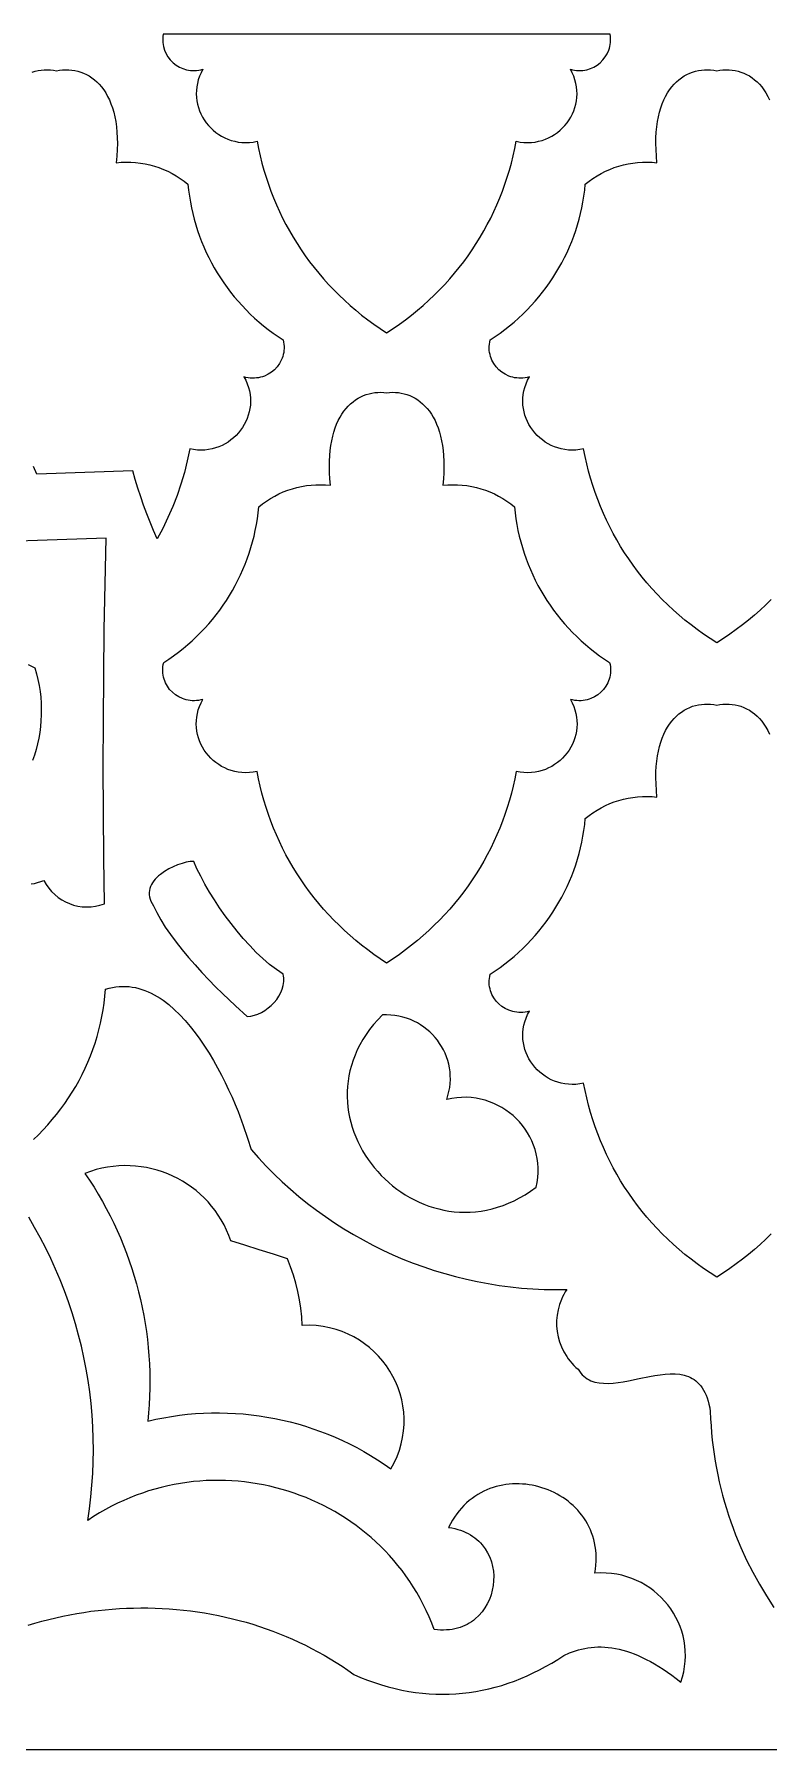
# Model space of a CAD drawing. Extents: x 50 to 3710, y -977 to -877.
# Drawn here: x 1078.5 to 1121.3, y -977.1 to -877.1 of the extents above; entities that cross this region are included whole.
import ezdxf

# ---------------------------------------------------------------- set-up
doc = ezdxf.new("R2010")
doc.units = 0
doc.layers.add('LAYER_1', color=18, linetype='CONTINUOUS')

msp = doc.modelspace()

# ---------------------------------------------------------------- linework, layer by layer
at = {"layer": 'LAYER_1'}
for points in [[(1099.027, -894.488), (1099.403, -894.241), (1099.771, -893.985), (1100.131, -893.722), (1100.483, -893.451), (1100.825, -893.172), (1101.16, -892.885), (1101.485, -892.591), (1101.802, -892.29), (1102.11, -891.982), (1102.409, -891.667), (1102.699, -891.345), (1102.98, -891.017), (1103.251, -890.682), (1103.514, -890.341), (1103.767, -889.994), (1104.011, -889.641), (1104.246, -889.283), (1104.47, -888.918), (1104.686, -888.548), (1104.891, -888.173), (1105.087, -887.793), (1105.273, -887.408), (1105.449, -887.019), (1105.615, -886.624), (1105.771, -886.225), (1105.917, -885.822), (1106.053, -885.415), (1106.178, -885.004), (1106.293, -884.589), (1106.397, -884.17), (1106.491, -883.748), (1106.575, -883.322), (1106.802, -883.364), (1107.027, -883.389), (1107.247, -883.396), (1107.463, -883.387), (1107.675, -883.362), (1107.881, -883.322), (1108.081, -883.268), (1108.275, -883.2), (1108.462, -883.119), (1108.642, -883.025), (1108.813, -882.92), (1108.977, -882.803), (1109.132, -882.675), (1109.277, -882.538), (1109.413, -882.392), (1109.538, -882.237), (1109.652, -882.074), (1109.755, -881.904), (1109.847, -881.727), (1109.926, -881.544), (1109.992, -881.356), (1110.044, -881.163), (1110.083, -880.966), (1110.108, -880.766), (1110.118, -880.563), (1110.112, -880.358), (1110.091, -880.151), (1110.053, -879.944), (1109.999, -879.736), (1109.927, -879.529), (1109.837, -879.323), (1109.729, -879.119), (1109.852, -879.152), (1109.975, -879.176), (1110.096, -879.191), (1110.216, -879.199), (1110.335, -879.198), (1110.452, -879.19), (1110.68, -879.151), (1110.899, -879.085), (1111.105, -878.992), (1111.297, -878.876), (1111.473, -878.738), (1111.63, -878.58), (1111.767, -878.404), (1111.882, -878.213), (1111.972, -878.007), (1112.007, -877.899), (1112.035, -877.789), (1112.056, -877.676), (1112.069, -877.561), (1112.075, -877.444), (1112.073, -877.325), (1112.062, -877.205), (1112.043, -877.083), (1086.011, -877.083), (1085.992, -877.205), (1085.981, -877.325), (1085.979, -877.444), (1085.984, -877.561), (1085.998, -877.676), (1086.019, -877.789), (1086.082, -878.007), (1086.172, -878.213), (1086.286, -878.404), (1086.423, -878.58), (1086.581, -878.738), (1086.757, -878.876), (1086.949, -878.992), (1087.155, -879.085), (1087.373, -879.151), (1087.486, -879.174), (1087.601, -879.19), (1087.718, -879.198), (1087.837, -879.199), (1087.958, -879.191), (1088.079, -879.176), (1088.201, -879.152), (1088.324, -879.119), (1088.216, -879.323), (1088.127, -879.529), (1088.055, -879.736), (1088, -879.944), (1087.963, -880.151), (1087.941, -880.358), (1087.936, -880.563), (1087.946, -880.766), (1087.97, -880.966), (1088.009, -881.163), (1088.062, -881.356), (1088.128, -881.544), (1088.207, -881.727), (1088.298, -881.904), (1088.401, -882.074), (1088.516, -882.237), (1088.641, -882.392), (1088.776, -882.538), (1088.922, -882.675), (1089.077, -882.803), (1089.24, -882.92), (1089.412, -883.025), (1089.592, -883.119), (1089.779, -883.2), (1089.973, -883.268), (1090.173, -883.322), (1090.379, -883.362), (1090.59, -883.387), (1090.806, -883.396), (1091.027, -883.389), (1091.251, -883.364), (1091.479, -883.322), (1091.562, -883.748), (1091.656, -884.17), (1091.761, -884.589), (1091.876, -885.004), (1092.001, -885.415), (1092.136, -885.822), (1092.282, -886.225), (1092.438, -886.624), (1092.604, -887.019), (1092.78, -887.408), (1092.966, -887.793), (1093.162, -888.173), (1093.368, -888.548), (1093.583, -888.918), (1093.808, -889.283), (1094.042, -889.641), (1094.286, -889.994), (1094.54, -890.341), (1094.802, -890.682), (1095.074, -891.017), (1095.355, -891.345), (1095.645, -891.667), (1095.944, -891.982), (1096.252, -892.29), (1096.569, -892.591), (1096.894, -892.885), (1097.228, -893.172), (1097.571, -893.451), (1097.922, -893.722), (1098.282, -893.985), (1098.65, -894.241)], [(1099.027, -931.222), (1098.65, -930.975), (1098.282, -930.72), (1097.922, -930.456), (1097.571, -930.185), (1097.228, -929.906), (1096.894, -929.62), (1096.568, -929.326), (1096.252, -929.025), (1095.944, -928.717), (1095.645, -928.402), (1095.355, -928.08), (1095.074, -927.751), (1094.802, -927.417), (1094.539, -927.076), (1094.286, -926.729), (1094.042, -926.376), (1093.808, -926.017), (1093.583, -925.653), (1093.368, -925.283), (1093.162, -924.908), (1092.966, -924.528), (1092.78, -924.143), (1092.604, -923.753), (1092.438, -923.359), (1092.282, -922.96), (1092.136, -922.557), (1092.001, -922.149), (1091.875, -921.738), (1091.76, -921.323), (1091.656, -920.904), (1091.562, -920.482), (1091.479, -920.057), (1091.251, -920.099), (1091.027, -920.123), (1090.806, -920.131), (1090.59, -920.121), (1090.379, -920.097), (1090.173, -920.057), (1089.972, -920.002), (1089.779, -919.934), (1089.591, -919.853), (1089.412, -919.759), (1089.24, -919.654), (1089.076, -919.537), (1088.922, -919.41), (1088.776, -919.273), (1088.641, -919.126), (1088.515, -918.971), (1088.401, -918.808), (1088.298, -918.638), (1088.207, -918.461), (1088.128, -918.279), (1088.062, -918.09), (1088.009, -917.898), (1087.97, -917.701), (1087.945, -917.5), (1087.936, -917.297), (1087.941, -917.092), (1087.962, -916.886), (1088, -916.678), (1088.055, -916.471), (1088.126, -916.264), (1088.216, -916.058), (1088.324, -915.854), (1088.198, -915.887), (1088.072, -915.911), (1087.947, -915.927), (1087.823, -915.933), (1087.701, -915.932), (1087.581, -915.922), (1087.463, -915.904), (1087.347, -915.879), (1087.234, -915.847), (1087.124, -915.807), (1086.914, -915.708), (1086.719, -915.584), (1086.542, -915.438), (1086.385, -915.27), (1086.25, -915.085), (1086.14, -914.883), (1086.095, -914.776), (1086.056, -914.666), (1086.025, -914.554), (1086.002, -914.438), (1085.986, -914.32), (1085.979, -914.2), (1085.98, -914.078), (1085.99, -913.955), (1086.008, -913.83), (1086.036, -913.704), (1086.33, -913.51), (1086.617, -913.309), (1086.897, -913.101), (1087.17, -912.886), (1087.436, -912.663), (1087.695, -912.433), (1087.947, -912.197), (1088.191, -911.954), (1088.429, -911.705), (1088.658, -911.45), (1088.88, -911.189), (1089.094, -910.922), (1089.3, -910.649), (1089.498, -910.371), (1089.688, -910.088), (1089.87, -909.799), (1090.044, -909.506), (1090.209, -909.207), (1090.366, -908.905), (1090.514, -908.597), (1090.653, -908.286), (1090.784, -907.971), (1090.905, -907.651), (1091.017, -907.328), (1091.121, -907.002), (1091.215, -906.672), (1091.299, -906.339), (1091.374, -906.003), (1091.44, -905.664), (1091.495, -905.323), (1091.541, -904.979), (1091.577, -904.633), (1091.797, -904.456), (1092.026, -904.291), (1092.261, -904.139), (1092.504, -904), (1092.752, -903.873), (1093.007, -903.76), (1093.267, -903.659), (1093.532, -903.572), (1093.8, -903.498), (1094.073, -903.438), (1094.348, -903.392), (1094.626, -903.36), (1094.907, -903.341), (1095.188, -903.338), (1095.471, -903.348), (1095.754, -903.373), (1095.72, -902.999), (1095.699, -902.639), (1095.691, -902.294), (1095.694, -901.963), (1095.71, -901.646), (1095.737, -901.343), (1095.775, -901.053), (1095.824, -900.778), (1095.882, -900.516), (1095.951, -900.268), (1096.028, -900.033), (1096.114, -899.811), (1096.209, -899.603), (1096.311, -899.407), (1096.421, -899.225), (1096.539, -899.055), (1096.662, -898.898), (1096.792, -898.753), (1096.928, -898.621), (1097.069, -898.501), (1097.216, -898.394), (1097.366, -898.298), (1097.521, -898.215), (1097.679, -898.143), (1097.841, -898.083), (1098.005, -898.034), (1098.172, -897.997), (1098.341, -897.971), (1098.511, -897.957), (1098.682, -897.953), (1098.854, -897.961), (1099.027, -897.979), (1099.199, -897.961), (1099.371, -897.953), (1099.542, -897.957), (1099.712, -897.971), (1099.881, -897.997), (1100.048, -898.034), (1100.212, -898.083), (1100.374, -898.143), (1100.532, -898.215), (1100.687, -898.298), (1100.838, -898.394), (1100.984, -898.501), (1101.125, -898.621), (1101.261, -898.753), (1101.391, -898.898), (1101.515, -899.055), (1101.632, -899.225), (1101.742, -899.407), (1101.844, -899.603), (1101.939, -899.811), (1102.025, -900.033), (1102.103, -900.268), (1102.171, -900.516), (1102.23, -900.778), (1102.278, -901.053), (1102.316, -901.343), (1102.343, -901.646), (1102.359, -901.963), (1102.363, -902.294), (1102.354, -902.639), (1102.333, -902.999), (1102.299, -903.373), (1102.582, -903.348), (1102.865, -903.338), (1103.147, -903.341), (1103.427, -903.36), (1103.705, -903.392), (1103.98, -903.438), (1104.253, -903.498), (1104.522, -903.572), (1104.786, -903.659), (1105.046, -903.76), (1105.301, -903.873), (1105.55, -904), (1105.792, -904.139), (1106.028, -904.291), (1106.256, -904.456), (1106.476, -904.633), (1106.512, -904.979), (1106.558, -905.323), (1106.614, -905.664), (1106.679, -906.003), (1106.754, -906.339), (1106.839, -906.672), (1106.933, -907.002), (1107.036, -907.328), (1107.148, -907.651), (1107.27, -907.971), (1107.4, -908.286), (1107.539, -908.597), (1107.687, -908.905), (1107.844, -909.207), (1108.009, -909.506), (1108.183, -909.799), (1108.365, -910.088), (1108.555, -910.371), (1108.753, -910.649), (1108.959, -910.922), (1109.173, -911.189), (1109.395, -911.45), (1109.625, -911.705), (1109.862, -911.954), (1110.106, -912.197), (1110.358, -912.433), (1110.617, -912.663), (1110.883, -912.886), (1111.157, -913.101), (1111.437, -913.309), (1111.724, -913.51), (1112.017, -913.704), (1112.045, -913.83), (1112.064, -913.955), (1112.073, -914.078), (1112.074, -914.2), (1112.067, -914.32), (1112.051, -914.438), (1112.028, -914.554), (1111.997, -914.666), (1111.959, -914.776), (1111.913, -914.883), (1111.803, -915.085), (1111.668, -915.27), (1111.511, -915.438), (1111.334, -915.584), (1111.139, -915.708), (1110.929, -915.807), (1110.819, -915.847), (1110.706, -915.879), (1110.591, -915.904), (1110.472, -915.922), (1110.352, -915.932), (1110.23, -915.933), (1110.107, -915.927), (1109.982, -915.911), (1109.856, -915.887), (1109.729, -915.854), (1109.837, -916.058), (1109.927, -916.264), (1109.999, -916.471), (1110.053, -916.678), (1110.091, -916.886), (1110.112, -917.092), (1110.118, -917.297), (1110.108, -917.5), (1110.083, -917.701), (1110.044, -917.898), (1109.992, -918.09), (1109.926, -918.279), (1109.847, -918.461), (1109.755, -918.638), (1109.652, -918.808), (1109.538, -918.971), (1109.413, -919.126), (1109.277, -919.273), (1109.132, -919.41), (1108.977, -919.537), (1108.813, -919.654), (1108.642, -919.759), (1108.462, -919.853), (1108.275, -919.934), (1108.081, -920.002), (1107.881, -920.057), (1107.675, -920.097), (1107.463, -920.121), (1107.247, -920.131), (1107.027, -920.123), (1106.802, -920.099), (1106.575, -920.057), (1106.491, -920.482), (1106.397, -920.904), (1106.293, -921.323), (1106.178, -921.738), (1106.053, -922.149), (1105.917, -922.557), (1105.771, -922.96), (1105.615, -923.359), (1105.449, -923.753), (1105.273, -924.143), (1105.087, -924.528), (1104.891, -924.908), (1104.686, -925.283), (1104.47, -925.653), (1104.246, -926.017), (1104.011, -926.376), (1103.767, -926.729), (1103.514, -927.076), (1103.251, -927.417), (1102.98, -927.751), (1102.699, -928.08), (1102.409, -928.402), (1102.11, -928.717), (1101.802, -929.025), (1101.485, -929.326), (1101.159, -929.62), (1100.825, -929.906), (1100.482, -930.185), (1100.131, -930.456), (1099.771, -930.72), (1099.403, -930.975)], [(1092.993, -931.876), (1092.601, -931.607), (1092.209, -931.303), (1091.818, -930.966), (1091.432, -930.601), (1091.051, -930.211), (1090.677, -929.8), (1090.313, -929.371), (1089.961, -928.927), (1089.622, -928.473), (1089.298, -928.012), (1088.992, -927.548), (1088.704, -927.083), (1088.438, -926.623), (1088.195, -926.169), (1087.977, -925.727), (1087.785, -925.299), (1087.58, -925.312), (1087.351, -925.351), (1087.104, -925.415), (1086.847, -925.502), (1086.586, -925.611), (1086.328, -925.74), (1086.08, -925.889), (1085.849, -926.056), (1085.742, -926.146), (1085.642, -926.24), (1085.549, -926.338), (1085.466, -926.44), (1085.391, -926.545), (1085.327, -926.653), (1085.274, -926.765), (1085.234, -926.88), (1085.206, -926.998), (1085.192, -927.118), (1085.192, -927.241), (1085.208, -927.367), (1085.24, -927.494), (1085.29, -927.624), (1085.357, -927.756), (1085.444, -927.89), (1085.532, -928.086), (1085.631, -928.286), (1085.861, -928.699), (1086.128, -929.126), (1086.428, -929.561), (1086.756, -930.004), (1087.109, -930.449), (1087.48, -930.894), (1087.865, -931.336), (1088.26, -931.77), (1088.66, -932.195), (1089.06, -932.606), (1089.456, -933), (1090.216, -933.724), (1090.902, -934.341), (1091.11, -934.319), (1091.319, -934.27), (1091.528, -934.196), (1091.733, -934.099), (1091.933, -933.981), (1092.124, -933.844), (1092.304, -933.69), (1092.47, -933.521), (1092.62, -933.34), (1092.751, -933.147), (1092.86, -932.946), (1092.945, -932.738), (1093.004, -932.525), (1093.022, -932.417), (1093.033, -932.309), (1093.036, -932.2), (1093.03, -932.092), (1093.016, -931.984)], [(1107.728, -944.298), (1107.788, -944.009), (1107.828, -943.723), (1107.848, -943.44), (1107.849, -943.161), (1107.831, -942.886), (1107.796, -942.615), (1107.743, -942.35), (1107.673, -942.09), (1107.587, -941.838), (1107.485, -941.592), (1107.369, -941.354), (1107.238, -941.124), (1107.094, -940.903), (1106.936, -940.692), (1106.766, -940.49), (1106.583, -940.299), (1106.39, -940.12), (1106.185, -939.952), (1105.971, -939.796), (1105.746, -939.654), (1105.513, -939.525), (1105.271, -939.41), (1105.022, -939.311), (1104.765, -939.226), (1104.502, -939.157), (1104.233, -939.105), (1103.958, -939.07), (1103.679, -939.052), (1103.395, -939.053), (1103.108, -939.073), (1102.818, -939.112), (1102.525, -939.172), (1102.6, -938.938), (1102.658, -938.705), (1102.7, -938.472), (1102.727, -938.241), (1102.739, -938.01), (1102.736, -937.782), (1102.719, -937.557), (1102.687, -937.334), (1102.643, -937.115), (1102.585, -936.901), (1102.514, -936.69), (1102.431, -936.485), (1102.337, -936.286), (1102.23, -936.093), (1102.112, -935.906), (1101.984, -935.727), (1101.845, -935.555), (1101.696, -935.391), (1101.538, -935.237), (1101.37, -935.091), (1101.193, -934.955), (1101.008, -934.83), (1100.815, -934.715), (1100.615, -934.611), (1100.407, -934.52), (1100.192, -934.44), (1099.97, -934.373), (1099.743, -934.32), (1099.509, -934.281), (1099.271, -934.256), (1099.027, -934.245), (1098.779, -934.25), (1098.511, -934.53), (1098.263, -934.814), (1098.036, -935.102), (1097.827, -935.394), (1097.639, -935.689), (1097.468, -935.986), (1097.317, -936.286), (1097.183, -936.588), (1097.068, -936.891), (1096.97, -937.196), (1096.889, -937.501), (1096.824, -937.806), (1096.776, -938.112), (1096.744, -938.417), (1096.728, -938.721), (1096.727, -939.025), (1096.741, -939.326), (1096.77, -939.625), (1096.813, -939.922), (1096.869, -940.216), (1096.94, -940.507), (1097.023, -940.795), (1097.12, -941.078), (1097.228, -941.357), (1097.349, -941.631), (1097.482, -941.899), (1097.626, -942.162), (1097.781, -942.42), (1097.947, -942.67), (1098.123, -942.914), (1098.309, -943.151), (1098.505, -943.38), (1098.71, -943.601), (1098.924, -943.813), (1099.147, -944.017), (1099.377, -944.212), (1099.616, -944.397), (1099.862, -944.571), (1100.115, -944.736), (1100.375, -944.89), (1100.642, -945.032), (1100.914, -945.163), (1101.192, -945.282), (1101.476, -945.388), (1101.765, -945.482), (1102.058, -945.562), (1102.355, -945.629), (1102.657, -945.682), (1102.962, -945.721), (1103.27, -945.744), (1103.582, -945.753), (1103.895, -945.745), (1104.211, -945.722), (1104.529, -945.683), (1104.848, -945.626), (1105.169, -945.553), (1105.49, -945.462), (1105.811, -945.353), (1106.133, -945.225), (1106.454, -945.079), (1106.774, -944.913), (1107.094, -944.728), (1107.412, -944.523)], [(1085.114, -957.923), (1085.575, -957.819), (1086.037, -957.728), (1086.5, -957.649), (1086.963, -957.584), (1087.428, -957.531), (1087.893, -957.491), (1088.358, -957.463), (1088.822, -957.448), (1089.287, -957.445), (1089.75, -957.455), (1090.213, -957.477), (1090.675, -957.511), (1091.135, -957.558), (1091.593, -957.617), (1092.05, -957.688), (1092.504, -957.771), (1092.956, -957.867), (1093.405, -957.974), (1093.851, -958.093), (1094.294, -958.225), (1094.734, -958.368), (1095.169, -958.523), (1095.601, -958.689), (1096.029, -958.868), (1096.452, -959.058), (1096.87, -959.26), (1097.283, -959.473), (1097.692, -959.698), (1098.094, -959.934), (1098.491, -960.182), (1098.882, -960.441), (1099.266, -960.711), (1099.463, -960.351), (1099.63, -959.986), (1099.768, -959.617), (1099.878, -959.247), (1099.959, -958.875), (1100.014, -958.502), (1100.042, -958.131), (1100.044, -957.762), (1100.022, -957.396), (1099.974, -957.035), (1099.903, -956.678), (1099.809, -956.328), (1099.693, -955.986), (1099.554, -955.652), (1099.395, -955.327), (1099.215, -955.014), (1099.015, -954.712), (1098.796, -954.423), (1098.559, -954.148), (1098.304, -953.889), (1098.032, -953.645), (1097.744, -953.419), (1097.44, -953.211), (1097.12, -953.023), (1096.787, -952.855), (1096.439, -952.708), (1096.079, -952.585), (1095.706, -952.485), (1095.322, -952.41), (1094.926, -952.361), (1094.52, -952.339), (1094.105, -952.345), (1094.076, -951.847), (1094.024, -951.352), (1093.95, -950.86), (1093.854, -950.371), (1093.736, -949.888), (1093.595, -949.41), (1093.433, -948.938), (1093.249, -948.473), (1092.426, -948.2), (1091.601, -947.934), (1090.773, -947.675), (1089.943, -947.424), (1089.828, -947.102), (1089.697, -946.79), (1089.552, -946.489), (1089.392, -946.198), (1089.219, -945.918), (1089.032, -945.65), (1088.832, -945.392), (1088.621, -945.147), (1088.398, -944.914), (1088.164, -944.692), (1087.92, -944.484), (1087.666, -944.288), (1087.403, -944.105), (1087.131, -943.936), (1086.852, -943.781), (1086.565, -943.639), (1086.271, -943.511), (1085.971, -943.398), (1085.666, -943.3), (1085.355, -943.217), (1085.04, -943.149), (1084.722, -943.096), (1084.4, -943.06), (1084.075, -943.039), (1083.748, -943.035), (1083.42, -943.048), (1083.091, -943.077), (1082.761, -943.124), (1082.432, -943.188), (1082.103, -943.269), (1081.776, -943.369), (1081.451, -943.487), (1081.719, -943.887), (1081.978, -944.292), (1082.226, -944.701), (1082.466, -945.116), (1082.695, -945.534), (1082.915, -945.957), (1083.125, -946.384), (1083.326, -946.815), (1083.517, -947.25), (1083.698, -947.689), (1083.869, -948.131), (1084.03, -948.576), (1084.182, -949.024), (1084.323, -949.476), (1084.454, -949.93), (1084.576, -950.387), (1084.687, -950.846), (1084.788, -951.308), (1084.879, -951.771), (1084.959, -952.237), (1085.03, -952.705), (1085.09, -953.174), (1085.14, -953.645), (1085.179, -954.117), (1085.208, -954.591), (1085.226, -955.065), (1085.234, -955.54), (1085.231, -956.016), (1085.218, -956.492), (1085.194, -956.969), (1085.16, -957.446)]]:
    msp.add_lwpolyline(points, close=True, dxfattribs=at)
for points in [[(1078.384, -879.283), (1078.554, -879.232), (1078.727, -879.193), (1078.902, -879.167), (1079.079, -879.152), (1079.257, -879.15), (1079.436, -879.159), (1079.615, -879.18), (1079.793, -879.212), (1079.971, -879.18), (1080.15, -879.159), (1080.329, -879.15), (1080.507, -879.152), (1080.684, -879.167), (1080.859, -879.193), (1081.032, -879.232), (1081.202, -879.283), (1081.37, -879.347), (1081.534, -879.423), (1081.694, -879.512), (1081.849, -879.614), (1082, -879.729), (1082.145, -879.857), (1082.284, -879.999), (1082.416, -880.154), (1082.542, -880.322), (1082.661, -880.504), (1082.771, -880.7), (1082.873, -880.91), (1082.967, -881.134), (1083.051, -881.373), (1083.125, -881.625), (1083.189, -881.893), (1083.243, -882.174), (1083.285, -882.471), (1083.316, -882.783), (1083.334, -883.109), (1083.34, -883.451), (1083.332, -883.808), (1083.311, -884.181), (1083.276, -884.569), (1083.559, -884.544), (1083.842, -884.534), (1084.123, -884.538), (1084.403, -884.556), (1084.682, -884.588), (1084.957, -884.634), (1085.23, -884.694), (1085.498, -884.768), (1085.763, -884.855), (1086.023, -884.956), (1086.277, -885.069), (1086.526, -885.196), (1086.769, -885.335), (1087.004, -885.488), (1087.233, -885.652), (1087.453, -885.829), (1087.489, -886.175), (1087.535, -886.519), (1087.59, -886.86), (1087.656, -887.199), (1087.731, -887.535), (1087.815, -887.868), (1087.909, -888.198), (1088.013, -888.524), (1088.125, -888.847), (1088.246, -889.167), (1088.377, -889.482), (1088.516, -889.794), (1088.664, -890.101), (1088.821, -890.404), (1088.986, -890.702), (1089.16, -890.995), (1089.341, -891.284), (1089.532, -891.567), (1089.73, -891.845), (1089.936, -892.118), (1090.15, -892.385), (1090.372, -892.646), (1090.601, -892.902), (1090.838, -893.151), (1091.083, -893.393), (1091.335, -893.629), (1091.594, -893.859), (1091.86, -894.082), (1092.133, -894.297), (1092.413, -894.505), (1092.7, -894.706), (1092.994, -894.9), (1093.022, -895.026), (1093.04, -895.151), (1093.05, -895.274), (1093.051, -895.396), (1093.044, -895.517), (1093.028, -895.634), (1093.004, -895.75), (1092.973, -895.863), (1092.935, -895.972), (1092.89, -896.079), (1092.78, -896.281), (1092.645, -896.466), (1092.488, -896.634), (1092.311, -896.78), (1092.116, -896.904), (1091.906, -897.003), (1091.796, -897.043), (1091.683, -897.075), (1091.567, -897.1), (1091.449, -897.118), (1091.329, -897.128), (1091.207, -897.13), (1091.083, -897.123), (1090.958, -897.108), (1090.832, -897.083), (1090.706, -897.05), (1090.814, -897.254), (1090.903, -897.46), (1090.975, -897.667), (1091.03, -897.874), (1091.068, -898.082), (1091.089, -898.288), (1091.094, -898.493), (1091.085, -898.696), (1091.06, -898.897), (1091.021, -899.094), (1090.968, -899.286), (1090.902, -899.475), (1090.823, -899.657), (1090.732, -899.834), (1090.629, -900.005), (1090.515, -900.167), (1090.389, -900.322), (1090.254, -900.469), (1090.108, -900.606), (1089.954, -900.733), (1089.79, -900.85), (1089.618, -900.956), (1089.439, -901.049), (1089.251, -901.13), (1089.058, -901.199), (1088.857, -901.253), (1088.651, -901.293), (1088.44, -901.318), (1088.224, -901.327), (1088.003, -901.319), (1087.779, -901.295), (1087.551, -901.253), (1087.41, -901.945), (1087.24, -902.628), (1087.043, -903.301), (1086.819, -903.964), (1086.567, -904.616), (1086.288, -905.255), (1085.983, -905.883), (1085.652, -906.496), (1085.443, -906.013), (1085.243, -905.525), (1085.051, -905.034), (1084.869, -904.54), (1084.697, -904.042), (1084.533, -903.541), (1084.379, -903.038), (1084.234, -902.531), (1078.641, -902.734), (1078.445, -902.285)], [(1121.432, -910.035), (1121.115, -910.346), (1120.789, -910.649), (1120.454, -910.945), (1120.111, -911.233), (1119.758, -911.513), (1119.396, -911.785), (1119.026, -912.048), (1118.647, -912.304), (1118.259, -912.551), (1117.872, -912.304), (1117.493, -912.048), (1117.123, -911.785), (1116.761, -911.513), (1116.408, -911.233), (1116.065, -910.945), (1115.73, -910.649), (1115.404, -910.346), (1115.087, -910.035), (1114.779, -909.718), (1114.481, -909.393), (1114.192, -909.061), (1113.912, -908.723), (1113.642, -908.378), (1113.382, -908.027), (1113.131, -907.669), (1112.89, -907.306), (1112.659, -906.937), (1112.437, -906.562), (1112.226, -906.182), (1112.025, -905.796), (1111.834, -905.405), (1111.653, -905.01), (1111.483, -904.609), (1111.323, -904.204), (1111.173, -903.794), (1111.034, -903.38), (1110.906, -902.962), (1110.789, -902.541), (1110.682, -902.115), (1110.586, -901.686), (1110.501, -901.253), (1110.274, -901.295), (1110.049, -901.319), (1109.829, -901.327), (1109.613, -901.318), (1109.401, -901.293), (1109.195, -901.253), (1108.995, -901.199), (1108.801, -901.13), (1108.614, -901.049), (1108.434, -900.956), (1108.262, -900.85), (1108.099, -900.733), (1107.944, -900.606), (1107.799, -900.469), (1107.663, -900.322), (1107.538, -900.167), (1107.424, -900.005), (1107.32, -899.834), (1107.229, -899.657), (1107.15, -899.475), (1107.084, -899.286), (1107.031, -899.094), (1106.993, -898.897), (1106.968, -898.696), (1106.958, -898.493), (1106.964, -898.288), (1106.985, -898.082), (1107.023, -897.874), (1107.077, -897.667), (1107.149, -897.46), (1107.239, -897.254), (1107.347, -897.05), (1107.22, -897.083), (1107.094, -897.108), (1106.969, -897.123), (1106.846, -897.13), (1106.724, -897.128), (1106.603, -897.118), (1106.485, -897.1), (1106.37, -897.075), (1106.257, -897.043), (1106.147, -897.003), (1105.937, -896.904), (1105.742, -896.78), (1105.565, -896.634), (1105.408, -896.466), (1105.273, -896.281), (1105.163, -896.079), (1105.117, -895.972), (1105.079, -895.863), (1105.048, -895.75), (1105.025, -895.634), (1105.009, -895.517), (1105.002, -895.396), (1105.002, -895.274), (1105.012, -895.151), (1105.031, -895.026), (1105.059, -894.9), (1105.352, -894.706), (1105.639, -894.505), (1105.919, -894.297), (1106.192, -894.082), (1106.459, -893.859), (1106.718, -893.629), (1106.97, -893.393), (1107.214, -893.151), (1107.451, -892.902), (1107.681, -892.646), (1107.902, -892.385), (1108.116, -892.118), (1108.323, -891.845), (1108.521, -891.567), (1108.711, -891.284), (1108.893, -890.995), (1109.067, -890.702), (1109.232, -890.404), (1109.388, -890.101), (1109.536, -889.794), (1109.676, -889.482), (1109.806, -889.167), (1109.928, -888.847), (1110.04, -888.524), (1110.143, -888.198), (1110.237, -887.868), (1110.322, -887.535), (1110.397, -887.199), (1110.462, -886.86), (1110.518, -886.519), (1110.564, -886.175), (1110.6, -885.829), (1110.82, -885.652), (1111.048, -885.488), (1111.284, -885.335), (1111.526, -885.196), (1111.775, -885.069), (1112.03, -884.956), (1112.29, -884.855), (1112.554, -884.768), (1112.823, -884.694), (1113.095, -884.634), (1113.371, -884.588), (1113.649, -884.556), (1113.929, -884.538), (1114.211, -884.534), (1114.493, -884.544), (1114.777, -884.569), (1114.741, -884.181), (1114.72, -883.808), (1114.713, -883.451), (1114.719, -883.109), (1114.737, -882.783), (1114.767, -882.471), (1114.81, -882.174), (1114.863, -881.893), (1114.927, -881.625), (1115.002, -881.373), (1115.086, -881.134), (1115.179, -880.91), (1115.281, -880.7), (1115.392, -880.504), (1115.51, -880.322), (1115.636, -880.154), (1115.769, -879.999), (1115.908, -879.857), (1116.053, -879.729), (1116.203, -879.614), (1116.359, -879.512), (1116.519, -879.423), (1116.683, -879.347), (1116.85, -879.283), (1117.021, -879.232), (1117.194, -879.193), (1117.369, -879.167), (1117.546, -879.152), (1117.724, -879.15), (1117.902, -879.159), (1118.081, -879.18), (1118.259, -879.212), (1118.438, -879.18), (1118.617, -879.159), (1118.795, -879.15), (1118.973, -879.152), (1119.15, -879.167), (1119.325, -879.193), (1119.498, -879.232), (1119.669, -879.283), (1119.836, -879.347), (1120, -879.423), (1120.16, -879.512), (1120.316, -879.614), (1120.466, -879.729), (1120.611, -879.857), (1120.75, -879.999), (1120.883, -880.154), (1121.009, -880.322), (1121.127, -880.504), (1121.238, -880.7), (1121.34, -880.91)], [(1121.432, -910.035), (1121.115, -910.346), (1120.789, -910.649), (1120.454, -910.945), (1120.111, -911.233), (1119.758, -911.513), (1119.396, -911.785), (1119.026, -912.048), (1118.647, -912.304), (1118.259, -912.551), (1117.872, -912.304), (1117.493, -912.048), (1117.123, -911.785), (1116.761, -911.513), (1116.408, -911.233), (1116.065, -910.945), (1115.73, -910.649), (1115.404, -910.346), (1115.087, -910.035), (1114.779, -909.718), (1114.481, -909.393), (1114.192, -909.061), (1113.912, -908.723), (1113.642, -908.378), (1113.382, -908.027), (1113.131, -907.669), (1112.89, -907.306), (1112.659, -906.937), (1112.437, -906.562), (1112.226, -906.182), (1112.025, -905.796), (1111.834, -905.405), (1111.653, -905.01), (1111.483, -904.609), (1111.323, -904.204), (1111.173, -903.794), (1111.034, -903.38), (1110.906, -902.962), (1110.789, -902.541), (1110.682, -902.115), (1110.586, -901.686), (1110.501, -901.253), (1110.274, -901.295), (1110.049, -901.319), (1109.829, -901.327), (1109.613, -901.318), (1109.401, -901.293), (1109.195, -901.253), (1108.995, -901.199), (1108.801, -901.13), (1108.614, -901.049), (1108.434, -900.956), (1108.262, -900.85), (1108.099, -900.733), (1107.944, -900.606), (1107.799, -900.469), (1107.663, -900.322), (1107.538, -900.167), (1107.424, -900.005), (1107.32, -899.834), (1107.229, -899.657), (1107.15, -899.475), (1107.084, -899.286), (1107.031, -899.094), (1106.993, -898.897), (1106.968, -898.696), (1106.958, -898.493), (1106.964, -898.288), (1106.985, -898.082), (1107.023, -897.874), (1107.077, -897.667), (1107.149, -897.46), (1107.239, -897.254), (1107.347, -897.05), (1107.22, -897.083), (1107.094, -897.108), (1106.969, -897.123), (1106.846, -897.13), (1106.724, -897.128), (1106.603, -897.118), (1106.485, -897.1), (1106.37, -897.075), (1106.257, -897.043), (1106.147, -897.003), (1105.937, -896.904), (1105.742, -896.78), (1105.565, -896.634), (1105.408, -896.466), (1105.273, -896.281), (1105.163, -896.079), (1105.117, -895.972), (1105.079, -895.863), (1105.048, -895.75), (1105.025, -895.634), (1105.009, -895.517), (1105.002, -895.396), (1105.002, -895.274), (1105.012, -895.151), (1105.031, -895.026), (1105.059, -894.9), (1105.352, -894.706), (1105.639, -894.505), (1105.919, -894.297), (1106.192, -894.082), (1106.459, -893.859), (1106.718, -893.629), (1106.97, -893.393), (1107.214, -893.151), (1107.451, -892.902), (1107.681, -892.646), (1107.902, -892.385), (1108.116, -892.118), (1108.323, -891.845), (1108.521, -891.567), (1108.711, -891.284), (1108.893, -890.995), (1109.067, -890.702), (1109.232, -890.404), (1109.388, -890.101), (1109.536, -889.794), (1109.676, -889.482), (1109.806, -889.167), (1109.928, -888.847), (1110.04, -888.524), (1110.143, -888.198), (1110.237, -887.868), (1110.322, -887.535), (1110.397, -887.199), (1110.462, -886.86), (1110.518, -886.519), (1110.564, -886.175), (1110.6, -885.829), (1110.82, -885.652), (1111.048, -885.488), (1111.284, -885.335), (1111.526, -885.196), (1111.775, -885.069), (1112.03, -884.956), (1112.29, -884.855), (1112.554, -884.768), (1112.823, -884.694), (1113.095, -884.634), (1113.371, -884.588), (1113.649, -884.556), (1113.929, -884.538), (1114.211, -884.534), (1114.493, -884.544), (1114.777, -884.569), (1114.741, -884.181), (1114.72, -883.808), (1114.713, -883.451), (1114.719, -883.109), (1114.737, -882.783), (1114.767, -882.471), (1114.81, -882.174), (1114.863, -881.893), (1114.927, -881.625), (1115.002, -881.373), (1115.086, -881.134), (1115.179, -880.91), (1115.281, -880.7), (1115.392, -880.504), (1115.51, -880.322), (1115.636, -880.154), (1115.769, -879.999), (1115.908, -879.857), (1116.053, -879.729), (1116.203, -879.614), (1116.359, -879.512), (1116.519, -879.423), (1116.683, -879.347), (1116.85, -879.283), (1117.021, -879.232), (1117.194, -879.193), (1117.369, -879.167), (1117.546, -879.152), (1117.724, -879.15), (1117.902, -879.159), (1118.081, -879.18), (1118.259, -879.212), (1118.438, -879.18), (1118.617, -879.159), (1118.795, -879.15), (1118.973, -879.152), (1119.15, -879.167), (1119.325, -879.193), (1119.498, -879.232), (1119.669, -879.283), (1119.836, -879.347), (1120, -879.423), (1120.16, -879.512), (1120.316, -879.614), (1120.466, -879.729), (1120.611, -879.857), (1120.75, -879.999), (1120.883, -880.154), (1121.009, -880.322), (1121.127, -880.504), (1121.238, -880.7), (1121.34, -880.91)], [(1078.323, -926.615), (1078.509, -926.582), (1078.694, -926.536), (1078.879, -926.477), (1079.063, -926.405), (1079.192, -926.638), (1079.341, -926.854), (1079.507, -927.053), (1079.69, -927.233), (1079.887, -927.395), (1080.097, -927.538), (1080.319, -927.66), (1080.551, -927.762), (1080.792, -927.844), (1081.039, -927.903), (1081.292, -927.94), (1081.548, -927.954), (1081.806, -927.945), (1082.065, -927.912), (1082.324, -927.854), (1082.579, -927.77), (1082.544, -925.106), (1082.523, -922.442), (1082.516, -919.778), (1082.522, -917.114), (1082.542, -914.45), (1082.576, -911.786), (1082.624, -909.122), (1082.686, -906.458), (1073.522, -906.773)], [(1078.148, -913.816), (1078.53, -914.017), (1078.628, -914.358), (1078.711, -914.701), (1078.779, -915.044), (1078.833, -915.388), (1078.872, -915.733), (1078.897, -916.077), (1078.908, -916.42), (1078.905, -916.763), (1078.888, -917.104), (1078.858, -917.443), (1078.813, -917.78), (1078.756, -918.115), (1078.685, -918.447), (1078.602, -918.775), (1078.505, -919.1), (1078.395, -919.42)], [(1121.432, -947.012), (1121.115, -947.322), (1120.789, -947.625), (1120.454, -947.921), (1120.111, -948.209), (1119.758, -948.489), (1119.396, -948.761), (1119.026, -949.025), (1118.647, -949.28), (1118.259, -949.527), (1117.872, -949.28), (1117.493, -949.025), (1117.123, -948.761), (1116.761, -948.489), (1116.408, -948.209), (1116.065, -947.921), (1115.73, -947.625), (1115.404, -947.322), (1115.087, -947.012), (1114.779, -946.694), (1114.481, -946.369), (1114.192, -946.037), (1113.912, -945.699), (1113.642, -945.354), (1113.382, -945.003), (1113.131, -944.646), (1112.89, -944.282), (1112.659, -943.913), (1112.437, -943.538), (1112.226, -943.158), (1112.025, -942.772), (1111.834, -942.382), (1111.653, -941.986), (1111.483, -941.585), (1111.323, -941.18), (1111.173, -940.771), (1111.034, -940.357), (1110.906, -939.939), (1110.789, -939.517), (1110.682, -939.091), (1110.586, -938.662), (1110.501, -938.229), (1110.274, -938.271), (1110.049, -938.296), (1109.829, -938.303), (1109.613, -938.294), (1109.401, -938.269), (1109.195, -938.229), (1108.995, -938.175), (1108.801, -938.107), (1108.614, -938.026), (1108.434, -937.932), (1108.262, -937.826), (1108.099, -937.71), (1107.944, -937.582), (1107.799, -937.445), (1107.663, -937.299), (1107.538, -937.144), (1107.424, -936.981), (1107.32, -936.811), (1107.229, -936.634), (1107.15, -936.451), (1107.084, -936.263), (1107.031, -936.07), (1106.993, -935.873), (1106.968, -935.673), (1106.958, -935.47), (1106.964, -935.265), (1106.985, -935.058), (1107.023, -934.851), (1107.077, -934.643), (1107.149, -934.436), (1107.239, -934.23), (1107.347, -934.026), (1107.22, -934.06), (1107.094, -934.084), (1106.969, -934.099), (1106.846, -934.106), (1106.724, -934.104), (1106.603, -934.094), (1106.485, -934.077), (1106.37, -934.052), (1106.257, -934.019), (1106.147, -933.98), (1105.937, -933.881), (1105.742, -933.757), (1105.565, -933.61), (1105.408, -933.443), (1105.273, -933.257), (1105.163, -933.055), (1105.117, -932.949), (1105.079, -932.839), (1105.048, -932.726), (1105.025, -932.611), (1105.009, -932.493), (1105.002, -932.373), (1105.002, -932.251), (1105.012, -932.127), (1105.031, -932.002), (1105.059, -931.876), (1105.352, -931.683), (1105.639, -931.482), (1105.919, -931.273), (1106.192, -931.058), (1106.459, -930.835), (1106.718, -930.606), (1106.97, -930.37), (1107.214, -930.127), (1107.451, -929.878), (1107.681, -929.623), (1107.902, -929.361), (1108.116, -929.094), (1108.323, -928.822), (1108.521, -928.543), (1108.711, -928.26), (1108.893, -927.972), (1109.067, -927.678), (1109.232, -927.38), (1109.388, -927.077), (1109.536, -926.77), (1109.676, -926.458), (1109.806, -926.143), (1109.928, -925.824), (1110.04, -925.501), (1110.143, -925.174), (1110.237, -924.844), (1110.322, -924.511), (1110.397, -924.175), (1110.462, -923.837), (1110.518, -923.495), (1110.564, -923.151), (1110.6, -922.805), (1110.82, -922.628), (1111.048, -922.464), (1111.284, -922.312), (1111.526, -922.172), (1111.775, -922.046), (1112.03, -921.932), (1112.29, -921.832), (1112.554, -921.744), (1112.823, -921.671), (1113.095, -921.611), (1113.371, -921.564), (1113.649, -921.532), (1113.929, -921.514), (1114.211, -921.51), (1114.493, -921.52), (1114.777, -921.546), (1114.741, -921.157), (1114.72, -920.785), (1114.713, -920.428), (1114.719, -920.086), (1114.737, -919.759), (1114.767, -919.447), (1114.81, -919.151), (1114.863, -918.869), (1114.927, -918.602), (1115.002, -918.349), (1115.086, -918.111), (1115.179, -917.887), (1115.281, -917.677), (1115.392, -917.481), (1115.51, -917.298), (1115.636, -917.13), (1115.769, -916.975), (1115.908, -916.834), (1116.053, -916.705), (1116.203, -916.59), (1116.359, -916.488), (1116.519, -916.399), (1116.683, -916.323), (1116.85, -916.259), (1117.021, -916.208), (1117.194, -916.17), (1117.369, -916.143), (1117.546, -916.128), (1117.724, -916.126), (1117.902, -916.135), (1118.081, -916.156), (1118.259, -916.189), (1118.438, -916.156), (1118.617, -916.135), (1118.795, -916.126), (1118.973, -916.128), (1119.15, -916.143), (1119.325, -916.17), (1119.498, -916.208), (1119.669, -916.259), (1119.836, -916.323), (1120, -916.399), (1120.16, -916.488), (1120.316, -916.59), (1120.466, -916.705), (1120.611, -916.834), (1120.75, -916.975), (1120.883, -917.13), (1121.009, -917.298), (1121.127, -917.481), (1121.238, -917.677), (1121.34, -917.887)], [(1078.452, -941.508), (1078.74, -941.231), (1079.019, -940.946), (1079.288, -940.653), (1079.549, -940.353), (1079.8, -940.046), (1080.041, -939.732), (1080.274, -939.411), (1080.496, -939.084), (1080.708, -938.751), (1080.911, -938.412), (1081.103, -938.067), (1081.285, -937.716), (1081.457, -937.36), (1081.618, -936.999), (1081.768, -936.633), (1081.908, -936.263), (1082.036, -935.888), (1082.154, -935.509), (1082.26, -935.125), (1082.355, -934.738), (1082.438, -934.348), (1082.509, -933.954), (1082.569, -933.557), (1082.617, -933.157), (1082.653, -932.755), (1082.853, -932.697), (1083.052, -932.651), (1083.249, -932.617), (1083.444, -932.596), (1083.638, -932.586), (1083.83, -932.588), (1084.021, -932.601), (1084.21, -932.624), (1084.397, -932.659), (1084.582, -932.703), (1084.766, -932.757), (1084.947, -932.821), (1085.127, -932.895), (1085.305, -932.977), (1085.481, -933.068), (1085.655, -933.168), (1085.828, -933.276), (1085.998, -933.392), (1086.332, -933.645), (1086.657, -933.927), (1086.974, -934.234), (1087.283, -934.564), (1087.582, -934.916), (1087.871, -935.285), (1088.151, -935.671), (1088.421, -936.07), (1088.682, -936.481), (1088.931, -936.9), (1089.17, -937.326), (1089.399, -937.757), (1089.616, -938.189), (1089.822, -938.62), (1090.017, -939.049), (1090.199, -939.472), (1090.37, -939.888), (1090.674, -940.687), (1090.928, -941.427), (1091.128, -942.088), (1091.562, -942.58), (1092.008, -943.058), (1092.467, -943.522), (1092.937, -943.972), (1093.419, -944.408), (1093.913, -944.83), (1094.417, -945.237), (1094.931, -945.629), (1095.456, -946.007), (1095.99, -946.37), (1096.534, -946.718), (1097.087, -947.05), (1097.649, -947.367), (1098.219, -947.669), (1098.797, -947.955), (1099.383, -948.225), (1099.977, -948.479), (1100.577, -948.716), (1101.184, -948.938), (1101.797, -949.143), (1102.417, -949.331), (1103.042, -949.502), (1103.672, -949.657), (1104.307, -949.794), (1104.947, -949.914), (1105.591, -950.017), (1106.239, -950.102), (1106.89, -950.169), (1107.545, -950.219), (1108.203, -950.25), (1108.863, -950.263), (1109.525, -950.258), (1109.435, -950.397), (1109.352, -950.54), (1109.277, -950.685), (1109.209, -950.832), (1109.095, -951.133), (1109.01, -951.44), (1108.953, -951.752), (1108.926, -952.067), (1108.926, -952.382), (1108.955, -952.695), (1109.012, -953.005), (1109.097, -953.309), (1109.21, -953.606), (1109.35, -953.893), (1109.517, -954.169), (1109.611, -954.302), (1109.712, -954.431), (1109.819, -954.557), (1109.934, -954.678), (1110.054, -954.795), (1110.182, -954.907), (1110.257, -955.025), (1110.337, -955.132), (1110.423, -955.228), (1110.514, -955.315), (1110.61, -955.392), (1110.711, -955.46), (1110.817, -955.519), (1110.926, -955.57), (1111.04, -955.613), (1111.158, -955.649), (1111.405, -955.698), (1111.665, -955.723), (1111.937, -955.725), (1112.219, -955.708), (1112.51, -955.675), (1112.808, -955.629), (1113.112, -955.574), (1113.729, -955.448), (1114.349, -955.322), (1114.656, -955.267), (1114.959, -955.221), (1115.256, -955.188), (1115.547, -955.172), (1115.828, -955.174), (1116.099, -955.198), (1116.357, -955.248), (1116.482, -955.284), (1116.603, -955.327), (1116.72, -955.378), (1116.833, -955.437), (1116.941, -955.505), (1117.046, -955.583), (1117.145, -955.669), (1117.24, -955.766), (1117.33, -955.873), (1117.415, -955.991), (1117.494, -956.12), (1117.568, -956.26), (1117.636, -956.413), (1117.698, -956.578), (1117.754, -956.755), (1117.803, -956.946), (1117.846, -957.15), (1117.882, -957.368), (1117.899, -957.787), (1117.924, -958.204), (1117.957, -958.619), (1117.997, -959.031), (1118.046, -959.442), (1118.102, -959.851), (1118.166, -960.257), (1118.237, -960.661), (1118.316, -961.063), (1118.402, -961.462), (1118.496, -961.858), (1118.597, -962.252), (1118.705, -962.643), (1118.821, -963.031), (1118.943, -963.416), (1119.073, -963.798), (1119.21, -964.177), (1119.353, -964.553), (1119.66, -965.295), (1119.994, -966.024), (1120.355, -966.738), (1120.741, -967.438), (1121.152, -968.122), (1121.587, -968.79)], [(1078.137, -969.826), (1078.536, -969.705), (1078.938, -969.592), (1079.342, -969.487), (1079.747, -969.389), (1080.155, -969.299), (1080.563, -969.217), (1080.974, -969.142), (1081.385, -969.075), (1081.798, -969.016), (1082.211, -968.965), (1082.625, -968.921), (1083.04, -968.885), (1083.455, -968.856), (1083.871, -968.835), (1084.286, -968.822), (1084.702, -968.817), (1085.118, -968.819), (1085.533, -968.829), (1085.948, -968.846), (1086.362, -968.871), (1086.776, -968.904), (1087.189, -968.945), (1087.6, -968.993), (1088.011, -969.049), (1088.42, -969.113), (1088.827, -969.184), (1089.233, -969.263), (1089.637, -969.35), (1090.039, -969.444), (1090.44, -969.546), (1090.837, -969.656), (1091.233, -969.773), (1091.625, -969.898), (1092.016, -970.031), (1092.403, -970.171), (1092.787, -970.319), (1093.168, -970.475), (1093.546, -970.639), (1093.92, -970.81), (1094.291, -970.988), (1094.657, -971.175), (1095.02, -971.369), (1095.379, -971.571), (1095.734, -971.78), (1096.084, -971.997), (1096.43, -972.222), (1096.771, -972.455), (1097.107, -972.695), (1097.511, -972.869), (1097.915, -973.028), (1098.318, -973.173), (1098.72, -973.304), (1099.121, -973.421), (1099.521, -973.523), (1099.92, -973.611), (1100.318, -973.686), (1100.715, -973.747), (1101.11, -973.794), (1101.504, -973.827), (1101.896, -973.847), (1102.287, -973.854), (1102.676, -973.847), (1103.064, -973.827), (1103.45, -973.795), (1103.834, -973.749), (1104.217, -973.691), (1104.598, -973.62), (1104.976, -973.536), (1105.353, -973.44), (1105.728, -973.332), (1106.1, -973.211), (1106.471, -973.078), (1106.839, -972.933), (1107.205, -972.777), (1107.568, -972.608), (1107.93, -972.428), (1108.288, -972.236), (1108.644, -972.033), (1108.998, -971.818), (1109.348, -971.593), (1109.682, -971.44), (1110.027, -971.313), (1110.204, -971.259), (1110.384, -971.213), (1110.567, -971.174), (1110.753, -971.142), (1110.942, -971.118), (1111.134, -971.102), (1111.329, -971.094), (1111.527, -971.095), (1111.729, -971.104), (1111.933, -971.121), (1112.141, -971.147), (1112.352, -971.183), (1112.566, -971.228), (1112.783, -971.282), (1113.003, -971.346), (1113.226, -971.42), (1113.453, -971.503), (1113.683, -971.598), (1113.916, -971.702), (1114.152, -971.818), (1114.391, -971.944), (1114.634, -972.081), (1114.88, -972.23), (1115.129, -972.39), (1115.382, -972.562), (1115.638, -972.746), (1115.897, -972.941), (1116.159, -973.15), (1116.256, -972.842), (1116.332, -972.536), (1116.386, -972.23), (1116.419, -971.925), (1116.432, -971.623), (1116.426, -971.323), (1116.401, -971.028), (1116.358, -970.736), (1116.296, -970.45), (1116.217, -970.169), (1116.121, -969.894), (1116.009, -969.626), (1115.881, -969.366), (1115.738, -969.115), (1115.58, -968.872), (1115.408, -968.639), (1115.223, -968.417), (1115.024, -968.206), (1114.812, -968.006), (1114.589, -967.819), (1114.354, -967.645), (1114.108, -967.485), (1113.852, -967.339), (1113.586, -967.209), (1113.31, -967.094), (1113.026, -966.996), (1112.733, -966.915), (1112.433, -966.852), (1112.125, -966.808), (1111.811, -966.783), (1111.491, -966.778), (1111.165, -966.793), (1111.2, -966.557), (1111.223, -966.324), (1111.236, -966.097), (1111.237, -965.873), (1111.228, -965.655), (1111.209, -965.441), (1111.18, -965.231), (1111.141, -965.027), (1111.093, -964.827), (1111.036, -964.632), (1110.97, -964.443), (1110.895, -964.259), (1110.812, -964.08), (1110.722, -963.906), (1110.623, -963.738), (1110.518, -963.575), (1110.405, -963.418), (1110.286, -963.267), (1110.16, -963.122), (1110.028, -962.982), (1109.89, -962.849), (1109.747, -962.722), (1109.598, -962.601), (1109.445, -962.486), (1109.287, -962.378), (1109.124, -962.276), (1108.958, -962.181), (1108.787, -962.092), (1108.613, -962.01), (1108.436, -961.936), (1108.257, -961.868), (1108.074, -961.807), (1107.889, -961.753), (1107.703, -961.706), (1107.514, -961.667), (1107.324, -961.635), (1107.133, -961.611), (1106.941, -961.594), (1106.749, -961.585), (1106.556, -961.584), (1106.364, -961.59), (1106.172, -961.605), (1105.98, -961.628), (1105.789, -961.658), (1105.6, -961.697), (1105.412, -961.745), (1105.226, -961.801), (1105.043, -961.865), (1104.861, -961.938), (1104.683, -962.019), (1104.507, -962.11), (1104.335, -962.209), (1104.166, -962.317), (1104.001, -962.435), (1103.84, -962.561), (1103.684, -962.697), (1103.533, -962.842), (1103.386, -962.997), (1103.246, -963.161), (1103.11, -963.334), (1102.981, -963.518), (1102.858, -963.711), (1102.742, -963.914), (1102.632, -964.127), (1102.817, -964.157), (1102.995, -964.194), (1103.166, -964.239), (1103.33, -964.29), (1103.487, -964.349), (1103.637, -964.414), (1103.78, -964.485), (1103.916, -964.562), (1104.046, -964.645), (1104.169, -964.734), (1104.285, -964.828), (1104.394, -964.926), (1104.497, -965.029), (1104.593, -965.137), (1104.765, -965.364), (1104.911, -965.606), (1105.032, -965.859), (1105.127, -966.122), (1105.198, -966.393), (1105.243, -966.67), (1105.264, -966.95), (1105.261, -967.231), (1105.233, -967.511), (1105.183, -967.788), (1105.109, -968.059), (1105.012, -968.323), (1104.892, -968.577), (1104.75, -968.819), (1104.586, -969.047), (1104.4, -969.259), (1104.193, -969.452), (1104.081, -969.541), (1103.964, -969.625), (1103.842, -969.703), (1103.715, -969.775), (1103.583, -969.841), (1103.445, -969.9), (1103.303, -969.952), (1103.155, -969.998), (1103.003, -970.036), (1102.846, -970.066), (1102.683, -970.089), (1102.516, -970.103), (1102.344, -970.109), (1102.167, -970.106), (1101.986, -970.095), (1101.799, -970.074), (1101.654, -969.697), (1101.499, -969.327), (1101.333, -968.965), (1101.159, -968.611), (1100.974, -968.264), (1100.781, -967.924), (1100.579, -967.592), (1100.368, -967.269), (1100.149, -966.953), (1099.922, -966.644), (1099.686, -966.344), (1099.443, -966.052), (1099.192, -965.768), (1098.934, -965.493), (1098.669, -965.225), (1098.397, -964.966), (1098.118, -964.715), (1097.833, -964.473), (1097.542, -964.239), (1097.244, -964.014), (1096.941, -963.798), (1096.633, -963.59), (1096.319, -963.392), (1095.999, -963.202), (1095.675, -963.021), (1095.347, -962.849), (1095.014, -962.687), (1094.677, -962.533), (1094.335, -962.389), (1093.99, -962.254), (1093.642, -962.128), (1093.29, -962.012), (1092.935, -961.906), (1092.577, -961.809), (1092.217, -961.722), (1091.854, -961.644), (1091.489, -961.577), (1091.121, -961.519), (1090.753, -961.471), (1090.382, -961.433), (1090.011, -961.405), (1089.638, -961.388), (1089.264, -961.381), (1088.89, -961.384), (1088.515, -961.397), (1088.14, -961.421), (1087.765, -961.455), (1087.391, -961.5), (1087.017, -961.556), (1086.643, -961.622), (1086.271, -961.699), (1085.899, -961.788), (1085.529, -961.886), (1085.161, -961.996), (1084.794, -962.118), (1084.429, -962.25), (1084.067, -962.393), (1083.707, -962.548), (1083.35, -962.714), (1082.996, -962.892), (1082.645, -963.081), (1082.297, -963.281), (1081.953, -963.493), (1081.612, -963.717), (1081.713, -963.035), (1081.795, -962.351), (1081.859, -961.668), (1081.905, -960.984), (1081.933, -960.301), (1081.943, -959.619), (1081.936, -958.937), (1081.91, -958.258), (1081.867, -957.58), (1081.807, -956.903), (1081.728, -956.23), (1081.633, -955.559), (1081.52, -954.891), (1081.39, -954.226), (1081.243, -953.565), (1081.078, -952.909), (1080.897, -952.256), (1080.699, -951.608), (1080.484, -950.965), (1080.252, -950.328), (1080.004, -949.696), (1079.739, -949.07), (1079.458, -948.451), (1079.161, -947.838), (1078.847, -947.232), (1078.517, -946.633), (1078.171, -946.042)], [(1132.204, -977.082), (1066.491, -977.082)]]:
    msp.add_lwpolyline(points, dxfattribs=at)

doc.saveas('drawing.dxf')
